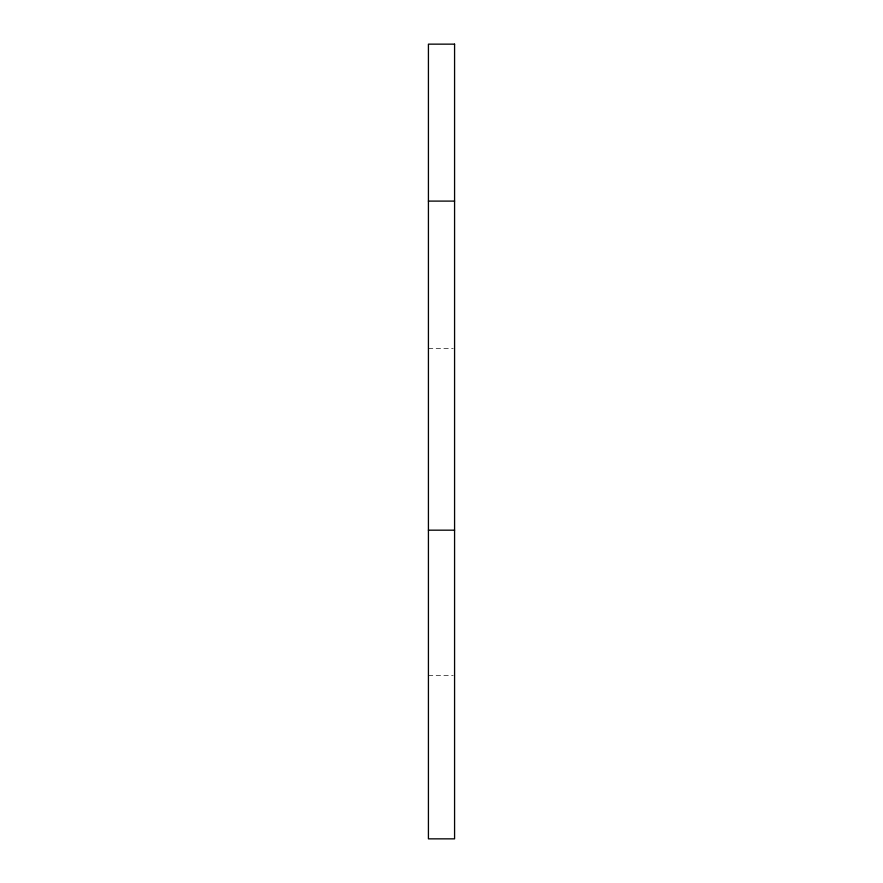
<?xml version="1.0" encoding="UTF-8"?>
<svg xmlns="http://www.w3.org/2000/svg" width="883" height="883" viewBox="0 0 883 883"><rect width="100%" height="100%" fill="white"/><g stroke="black" fill="none" stroke-linecap="round" stroke-linejoin="round"><path stroke-width="0.66" stroke-dasharray="4.42 3.31" d="M428.421 348.377L453.2 348.377M428.421 675.363L453.2 675.363"/><path stroke-width="1.32" d="M428.421 201.103L454.579 201.103M428.421 530.175L454.579 530.175M454.579 44.15L428.421 44.15L428.421 838.85L454.579 838.85L454.579 44.15"/></g></svg>
